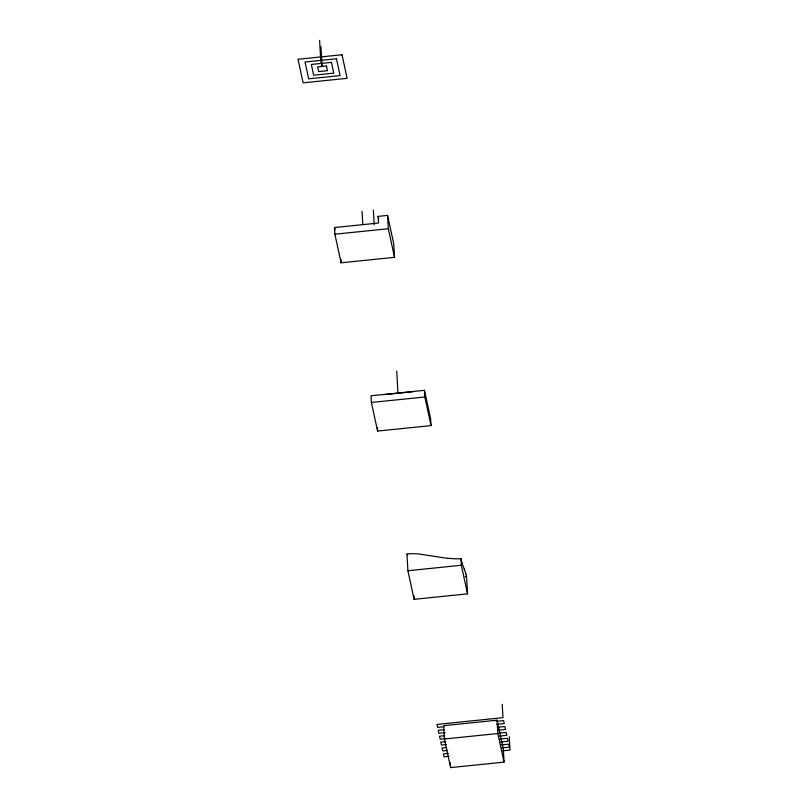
<?xml version="1.0" encoding="UTF-8"?>
<svg xmlns="http://www.w3.org/2000/svg" width="808" height="808" viewBox="0 0 808 808"><rect width="100%" height="100%" fill="white"/><g stroke="black" fill="none" stroke-linecap="round" stroke-linejoin="round"><path stroke-width="1.21" d="M378.144 216.372L387.567 215.403L393.779 244.006L394.526 257.338L341.087 262.802L334.886 234.199L334.512 227.533L378.518 223.028L378.144 216.372L378.649 218.726M334.886 234.199L388.315 228.725L394.526 257.338M424.452 390.335L371.024 395.799L371.387 402.465L377.599 431.068L431.028 425.604L430.654 418.938L424.452 390.335L424.826 396.991L431.028 425.604M384.679 394.587L412.969 391.688M371.387 402.465L424.826 396.991M462.388 563.964L461.631 561.398A47.319 3.404 84.2 0 1 460.974 558.661L460.843 558.611A47.319 39.723 -12.2 0 1 454.944 558.803L447.773 558.298M407.899 570.731L461.328 565.257L467.539 593.86L414.1 599.334L407.899 570.731L406.959 553.995L407.525 553.935A48.631 40.824 -12.2 0 1 413.13 553.702L413.565 553.702A61.842 51.904 -12.2 0 1 419.19 554.025L437.219 556.783M497.092 720.201L443.663 725.675L444.41 738.997L450.611 767.6L504.041 762.126L503.303 748.804L497.092 720.201L497.839 733.523L504.041 762.126M443.834 726.725L437.603 727.372L436.966 724.423L502.97 717.666L502.223 704.344M496.132 721.372L503.606 720.615L504.243 723.554L496.769 724.322M444.471 729.675L438.239 730.311L438.885 733.26L445.107 732.624M497.415 727.261L504.889 726.503L505.525 729.442L498.051 730.21M444.501 735.694L439.522 736.199L440.158 739.148L445.137 738.633M498.688 733.159L506.161 732.391L506.798 735.33L499.324 736.098M444.41 738.997L497.839 733.523M445.774 741.582L440.794 742.087L441.441 745.037L446.42 744.521M499.97 739.047L507.444 738.28L508.081 741.229L500.606 741.986M445.814 747.602L442.077 747.976L442.713 750.925L447.693 750.42M501.243 744.936L508.717 744.168L509.353 747.117L501.889 747.875M448.339 753.359L443.35 753.874L443.996 756.813L448.975 756.308M502.526 750.824L510 750.056L509.252 736.734M447.652 558.288L445.43 558.015A150.359 126.21 -12.2 0 1 442.097 557.56L438.007 556.914M465.883 576.912L465.115 576.69M407.616 554.844L407.07 554.147M464.166 568.781L462.964 565.65A136.865 9.848 84.2 0 1 462.398 564.004M464.206 568.903L465.256 571.902A61.842 4.454 84.2 0 1 465.852 573.983M465.903 574.155L465.903 574.155A48.631 3.495 84.2 0 1 466.539 576.831L466.539 576.861M466.59 577.094L467.539 593.86M460.954 558.601L461.328 565.257M334.512 227.533L335.027 229.896M450.339 762.752L450.611 767.6M413.898 595.637L414.1 599.334M396.738 371.155L397.95 392.85M387.567 215.403L388.315 228.725M373.367 210.141L374.175 224.604M377.407 427.735L377.599 431.068M362.055 211.302L362.792 224.563M340.885 259.166L341.087 262.802M320.938 46.46L322.049 66.438L320.736 60.388L319.614 40.4M342.006 54.762L298 59.267L303.111 82.83L347.117 78.325L342.006 54.762M336.451 58.772L305.02 61.994L308.676 78.82L340.097 75.599L336.451 58.772M331.452 62.388L311.332 64.438L313.676 75.215L333.785 73.154L331.452 62.388M326.452 65.993L317.655 66.892L318.675 71.599L327.472 70.7L326.452 65.993"/></g></svg>
